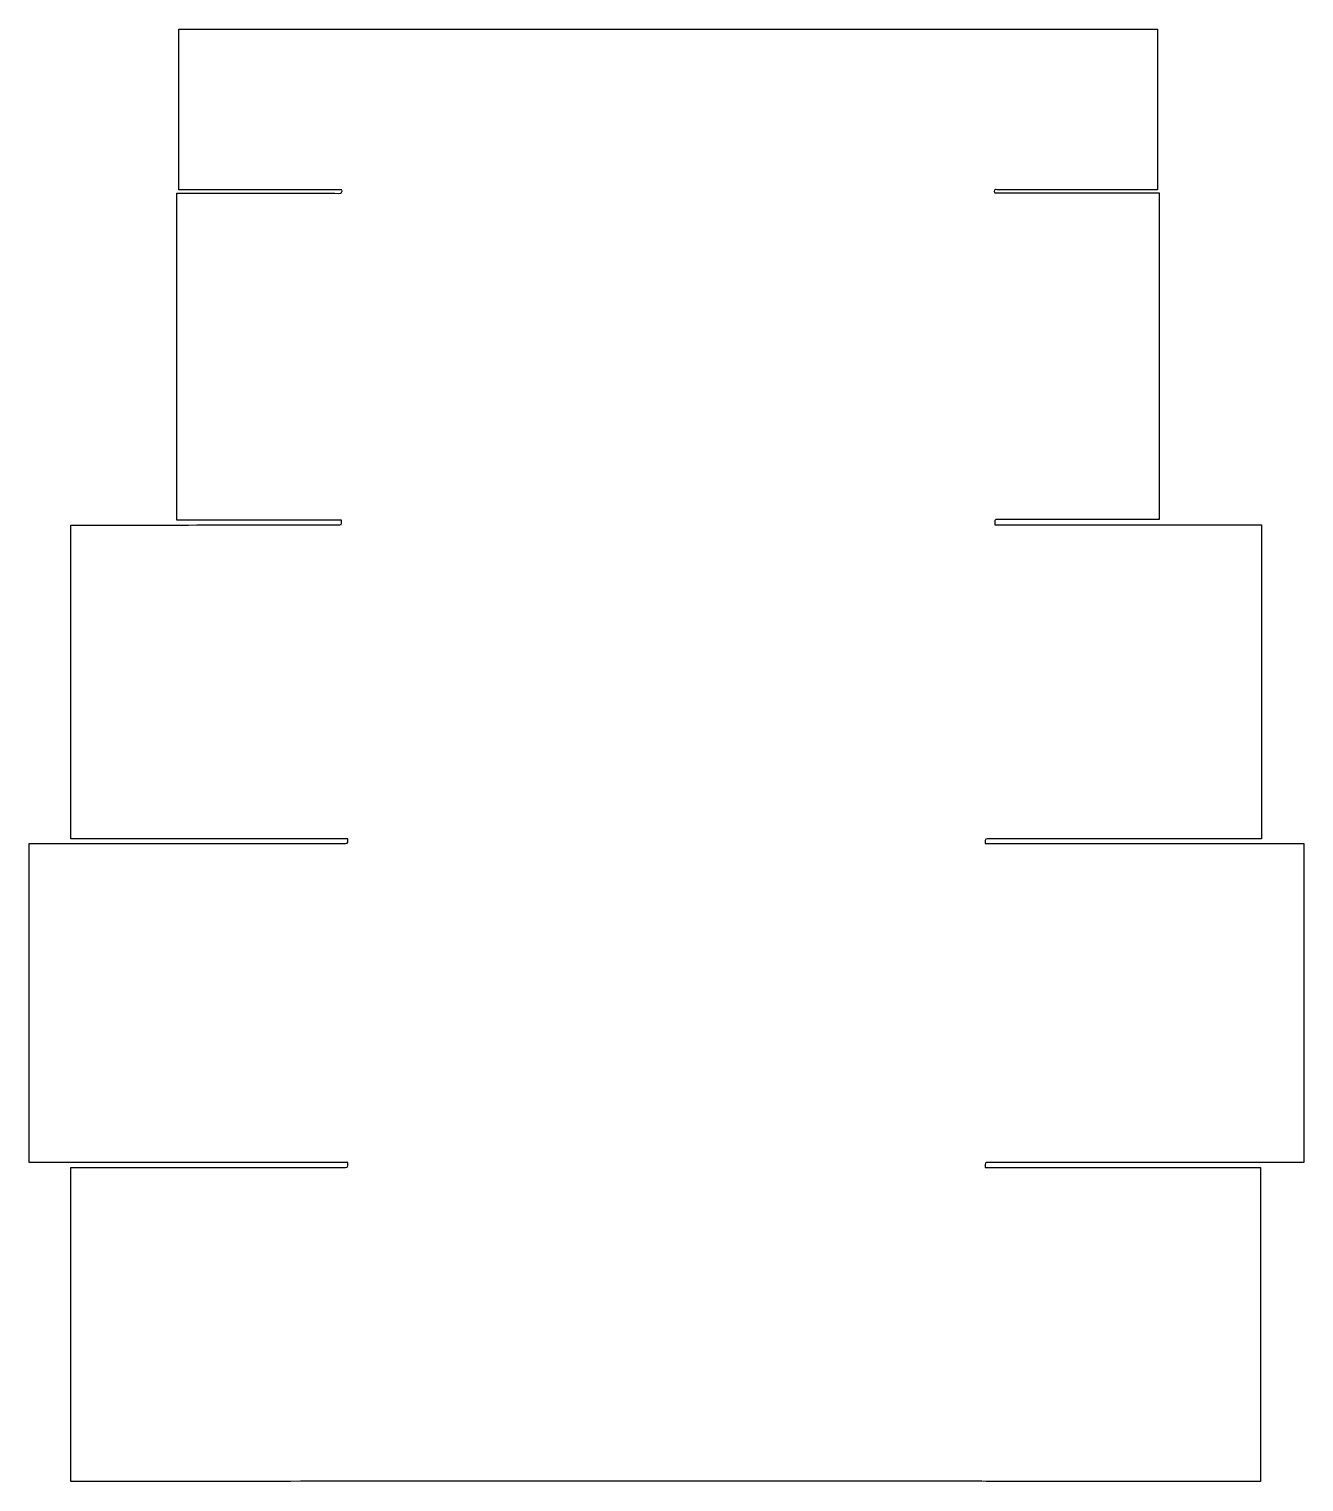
# Model space of a CAD drawing. Header units: centimetres. Extents: x -14.2 to 4.8, y -7.5 to 14.2.
import ezdxf

# ---------------------------------------------------------------- set-up
doc = ezdxf.new("R2010")
doc.units = ezdxf.units.CM
doc.header["$MEASUREMENT"] = 0
doc.layers.add('Layer 1', color=7, linetype='Continuous')

msp = doc.modelspace()

# ---------------------------------------------------------------- linework, layer by layer
at = {"layer": 'Layer 1', "color": 132}
msp.add_open_spline([(-11.99528, 11.76589), (-11.18267, 11.76589), (-10.37008, 11.76589), (-9.55746, 11.76589), (-9.55746, 11.76589), (-9.54828, 11.73438), (-9.57011, 11.7076), (-9.6031, 11.71255), (-9.6031, 11.71255), (-9.76979, 11.71776), (-9.93698, 11.71329), (-10.10391, 11.71453), (-10.10391, 11.71453), (-10.74362, 11.71453), (-11.38335, 11.71429), (-12.0233, 11.71406), (-12.0233, 11.71406), (-12.0233, 10.08687), (-12.0233, 8.45942), (-12.0233, 6.83223), (-12.0233, 6.83223), (-11.20375, 6.83223), (-10.38445, 6.83223), (-9.56516, 6.83223), (-9.56516, 6.83223), (-9.57038, 6.80791), (-9.54879, 6.75807), (-9.58824, 6.75857), (-9.58824, 6.75857), (-10.92867, 6.75807), (-12.26886, 6.75756), (-13.60907, 6.75709), (-13.60907, 6.75709), (-13.60907, 5.1934), (-13.60907, 3.62995), (-13.60907, 2.0665), (-13.60907, 2.0665), (-12.22944, 2.0665), (-10.84956, 2.0665), (-9.46991, 2.0665), (-9.46991, 2.0665), (-9.46843, 2.04121), (-9.4637, 1.9916), (-9.5024, 1.99681), (-9.5024, 1.99681), (-11.07898, 1.99681), (-12.65582, 1.99681), (-14.23241, 1.99681), (-14.23241, 1.99681), (-14.23241, 0.40931), (-14.23241, -1.17819), (-14.23241, -2.76569), (-14.23241, -2.76569), (-12.64491, -2.76569), (-11.05741, -2.76569), (-9.46991, -2.76569), (-9.46991, -2.76569), (-9.46692, -2.79323), (-9.46248, -2.84557), (-9.50389, -2.8416), (-9.50389, -2.8416), (-10.87139, -2.84184), (-12.23862, -2.8421), (-13.60609, -2.84234), (-13.60609, -2.84234), (-13.60609, -4.40603), (-13.60609, -5.96948), (-13.60609, -7.5329), (-13.60609, -7.5329), (-12.08259, -7.53118), (-10.55934, -7.53192), (-9.03584, -7.52869), (-9.03584, -7.52869), (-8.23264, -7.52671), (-7.42947, -7.5292), (-6.6263, -7.52819), (-6.6263, -7.52819), (-4.41595, -7.52843), (-2.20535, -7.52769), (0.00497, -7.52843), (0.00497, -7.52843), (0.17489, -7.53959), (0.34531, -7.52994), (0.51546, -7.5329), (0.51546, -7.5329), (1.73289, -7.5329), (2.95005, -7.5329), (4.16721, -7.5329), (4.16721, -7.5329), (4.16721, -5.96948), (4.16721, -4.40603), (4.16721, -2.84234), (4.16721, -2.84234), (2.79651, -2.84234), (1.42579, -2.84234), (0.05509, -2.84234), (0.05509, -2.84234), (0.0603, -2.81779), (0.04022, -2.77339), (0.07469, -2.76643), (0.07469, -2.76643), (1.65574, -2.76619), (3.23678, -2.76593), (4.81759, -2.76569), (4.81759, -2.76569), (4.81759, -1.17819), (4.81759, 0.40931), (4.81759, 1.99681), (4.81759, 1.99681), (3.23009, 1.99681), (1.64259, 1.99681), (0.05509, 1.99681), (0.05509, 1.99681), (0.05535, 2.02311), (0.04715, 2.07396), (0.08808, 2.06973), (0.08808, 2.06973), (1.45383, 2.06973), (2.81982, 2.06973), (4.18581, 2.06973), (4.18581, 2.06973), (4.18581, 3.63342), (4.18581, 5.1971), (4.18581, 6.76079), (4.18581, 6.76079), (2.85679, 6.76079), (1.52776, 6.76079), (0.19846, 6.76079), (0.19846, 6.76079), (0.20442, 6.78561), (0.18283, 6.82728), (0.2136, 6.83845), (0.2136, 6.83845), (1.02793, 6.83892), (1.84227, 6.83943), (2.6566, 6.83919), (2.6566, 6.83919), (2.6566, 8.46638), (2.6566, 10.0938), (2.6566, 11.72099), (2.6566, 11.72099), (1.83732, 11.72099), (1.01777, 11.72099), (0.19846, 11.72099), (0.19846, 11.72099), (0.17886, 11.752), (0.19227, 11.77756), (0.22971, 11.76589), (0.22971, 11.76589), (1.02941, 11.76589), (1.82888, 11.76589), (2.62858, 11.76589), (2.62858, 11.76589), (2.62858, 12.56633), (2.62858, 13.36703), (2.62858, 14.16748), (2.62858, 14.16748), (-2.24605, 14.16748), (-7.12065, 14.16748), (-11.99528, 14.16748), (-11.99528, 14.16748), (-11.99528, 13.36703), (-11.99528, 12.56633), (-11.99528, 11.76589)], degree=3, knots=[0, 0, 0, 0, 0.02380952, 0.02380952, 0.02380952, 0.02380952, 0.04761905, 0.04761905, 0.04761905, 0.04761905, 0.07142857, 0.07142857, 0.07142857, 0.07142857, 0.0952381, 0.0952381, 0.0952381, 0.0952381, 0.11904762, 0.11904762, 0.11904762, 0.11904762, 0.14285714, 0.14285714, 0.14285714, 0.14285714, 0.16666667, 0.16666667, 0.16666667, 0.16666667, 0.19047619, 0.19047619, 0.19047619, 0.19047619, 0.21428571, 0.21428571, 0.21428571, 0.21428571, 0.23809524, 0.23809524, 0.23809524, 0.23809524, 0.26190476, 0.26190476, 0.26190476, 0.26190476, 0.28571429, 0.28571429, 0.28571429, 0.28571429, 0.30952381, 0.30952381, 0.30952381, 0.30952381, 0.33333333, 0.33333333, 0.33333333, 0.33333333, 0.35714286, 0.35714286, 0.35714286, 0.35714286, 0.38095238, 0.38095238, 0.38095238, 0.38095238, 0.4047619, 0.4047619, 0.4047619, 0.4047619, 0.42857143, 0.42857143, 0.42857143, 0.42857143, 0.45238095, 0.45238095, 0.45238095, 0.45238095, 0.47619048, 0.47619048, 0.47619048, 0.47619048, 0.5, 0.5, 0.5, 0.5, 0.52380952, 0.52380952, 0.52380952, 0.52380952, 0.54761905, 0.54761905, 0.54761905, 0.54761905, 0.57142857, 0.57142857, 0.57142857, 0.57142857, 0.5952381, 0.5952381, 0.5952381, 0.5952381, 0.61904762, 0.61904762, 0.61904762, 0.61904762, 0.64285714, 0.64285714, 0.64285714, 0.64285714, 0.66666667, 0.66666667, 0.66666667, 0.66666667, 0.69047619, 0.69047619, 0.69047619, 0.69047619, 0.71428571, 0.71428571, 0.71428571, 0.71428571, 0.73809524, 0.73809524, 0.73809524, 0.73809524, 0.76190476, 0.76190476, 0.76190476, 0.76190476, 0.78571429, 0.78571429, 0.78571429, 0.78571429, 0.80952381, 0.80952381, 0.80952381, 0.80952381, 0.83333333, 0.83333333, 0.83333333, 0.83333333, 0.85714286, 0.85714286, 0.85714286, 0.85714286, 0.88095238, 0.88095238, 0.88095238, 0.88095238, 0.9047619, 0.9047619, 0.9047619, 0.9047619, 0.92857143, 0.92857143, 0.92857143, 0.92857143, 0.95238095, 0.95238095, 0.95238095, 0.95238095, 1, 1, 1, 1], dxfattribs=at)

doc.saveas('drawing.dxf')
